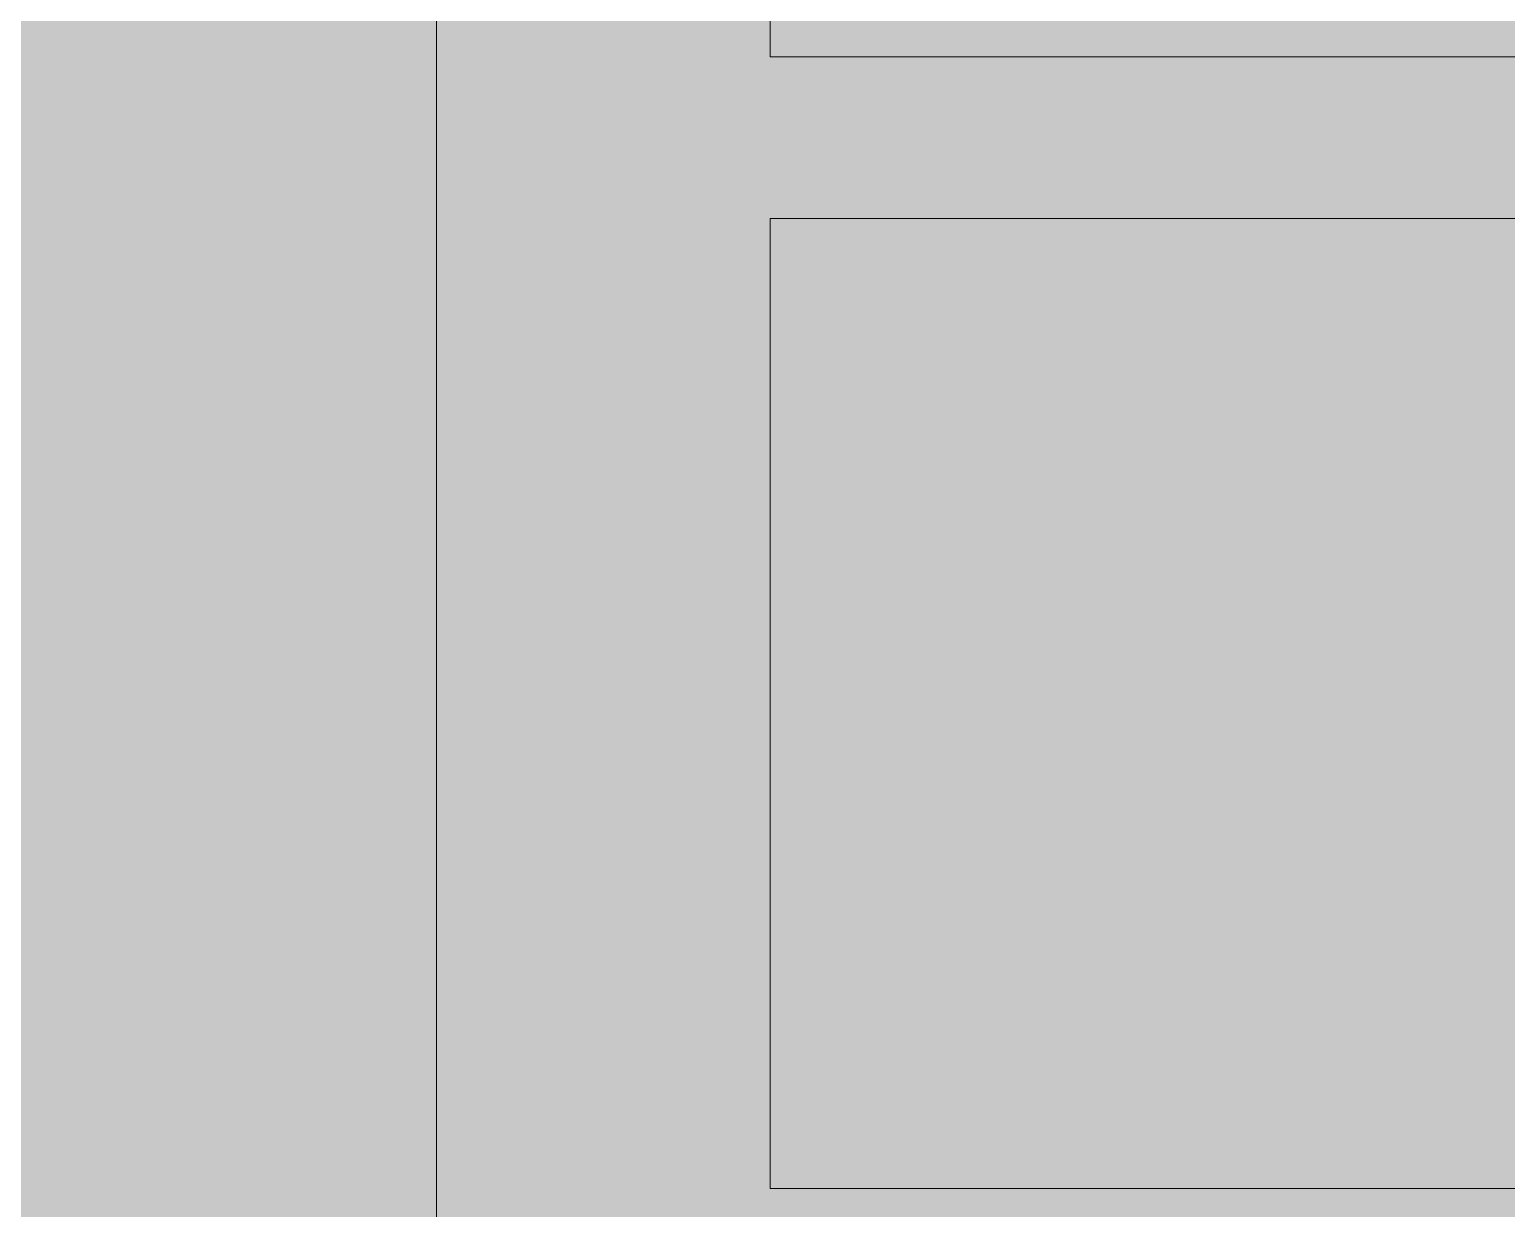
# Model space of a CAD drawing. Header units: inches. Extents: x -9418 to 110693, y 8585 to 209374.
# Drawn here: x -3866.76 to -3848.49, y 11056.34 to 11070.92 of the extents above; entities that cross this region are included whole.
import ezdxf

# ---------------------------------------------------------------- set-up
doc = ezdxf.new("R2010")
doc.units = ezdxf.units.IN
doc.header["$MEASUREMENT"] = 0
for name, color, linetype, lineweight in [('0-1', 7, 'Continuous', 5), ('0-3', 7, 'Continuous', 9), ('M-EQPM-1', 8, 'Continuous', 9), ('M-EQPM-2', 7, 'Continuous', 9)]:
    doc.layers.add(name, color=color, linetype=linetype, lineweight=lineweight)

# ---------------------------------------------------------------- blocks, each defined once
blk = doc.blocks.new('HVAC_SPVU_AlliedAir_MGE4 - HVAC_SPVU_AlliedAir_MGE4-1372878-SITE PLAN - TOPO WITH IMAGERY')
at = {"layer": 'M-EQPM-1'}
h = blk.add_hatch(color=256, dxfattribs=at)
h.paths.add_polyline_path([(-14, -11.283), (-14, -12.125), (14, -12.125), (14, 12.125), (-14, 12.125), (-14, -11.277)], flags=0)
h.paths.add_polyline_path([(-13, 8), (-1, 8), (-1, -8), (-13, -8)], flags=0)
h.paths.add_polyline_path([(1, -8), (1, 8), (13, 8), (13, -8)], flags=0)
h = blk.add_hatch(color=256, dxfattribs=at)
h.paths.add_polyline_path([(-13, -8), (-1, -8), (-1, 8), (-13, 8)], flags=0)
h.paths.add_polyline_path([(1, -8), (13, -8), (13, 8), (1, 8)], flags=0)
blk.add_hatch(color=256, dxfattribs=at).paths.add_polyline_path([(-14, -27.125), (14, -27.125), (14, -12.125), (-14, -12.125), (-14, -16.875)], flags=0)
at = {"layer": 'M-EQPM-2'}
for p, q in [((-1, -8), (-1, 8)), ((1, 8), (1, -8)), ((13, -8), (13, 8)), ((-13, -8), (-1, -8)), ((1, -8), (13, -8)), ((14, -12.125), (-14, -12.125))]:
    blk.add_line(p, q, dxfattribs=at)
blk = doc.blocks.new('1750 Ox - Unit Layouts_rvt-1-SITE PLAN - TOPO WITH IMAGERY')
at = {"layer": '0-3', "rotation": 270.0000000000058}
blk.add_blockref('HVAC_SPVU_AlliedAir_MGE4 - HVAC_SPVU_AlliedAir_MGE4-1372878-SITE PLAN - TOPO WITH IMAGERY', (-3849.599, 11069.589), dxfattribs=at)

msp = doc.modelspace()

# ---------------------------------------------------------------- block references
at = {"layer": '0-1'}
msp.add_blockref('1750 Ox - Unit Layouts_rvt-1-SITE PLAN - TOPO WITH IMAGERY', (0, 0), dxfattribs=at)

doc.saveas('drawing.dxf')
